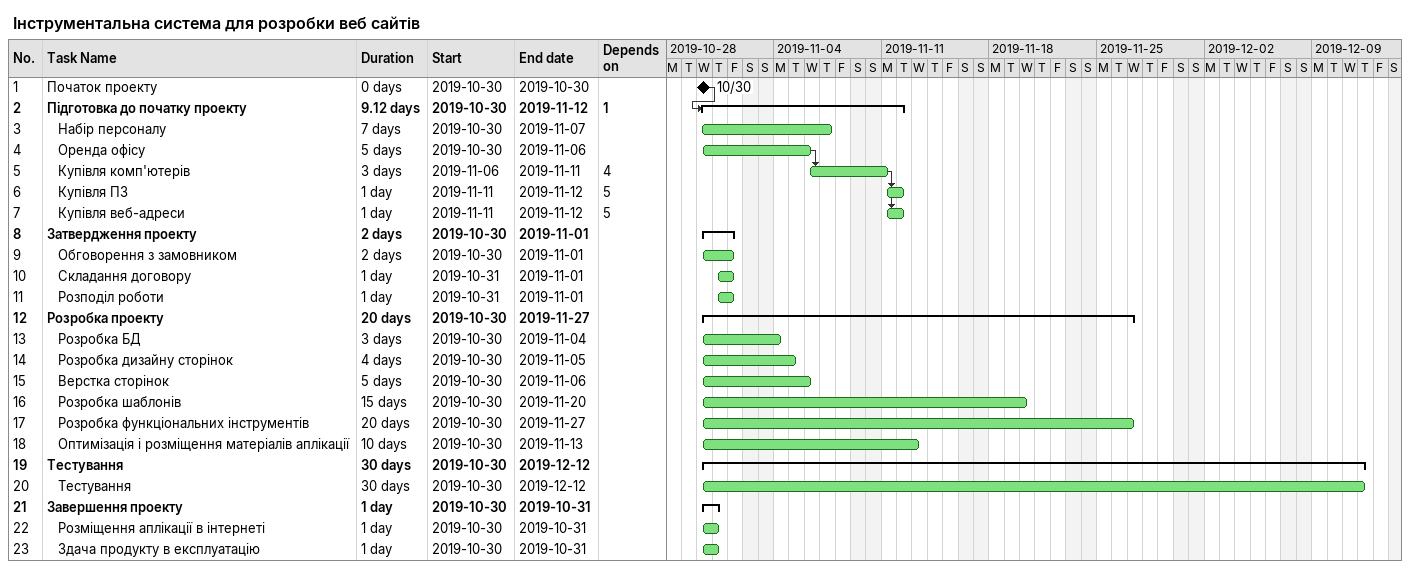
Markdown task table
Інструментальна система для розробки веб сайтів

| ID | Level | Task | Duration | Start | Finish | Predecessors |
|---|---|---|---|---|---|---|
| 1 | 1 | Початок проекту | 0d | 2019-10-30 | 2019-10-30 |  |
| 2 | 1 | **Підготовка до початку проекту** | 9.12d | 2019-10-30 | 2019-11-12 | 1 |
| 3 | 2 | Набір персоналу | 7d | 2019-10-30 | 2019-11-07 |  |
| 4 | 2 | Оренда офісу | 5d | 2019-10-30 | 2019-11-06 |  |
| 5 | 2 | Купівля комп'ютерів | 3d | 2019-11-06 | 2019-11-11 | 4 |
| 6 | 2 | Купівля ПЗ | 1d | 2019-11-11 | 2019-11-12 | 5 |
| 7 | 2 | Купівля веб-адреси | 1d | 2019-11-11 | 2019-11-12 | 5 |
| 8 | 1 | **Затвердження проекту** | 2d | 2019-10-30 | 2019-11-01 |  |
| 9 | 2 | Обговорення з замовником | 2d | 2019-10-30 | 2019-11-01 |  |
| 10 | 2 | Складання договору | 1d | 2019-10-31 | 2019-11-01 |  |
| 11 | 2 | Розподіл роботи | 1d | 2019-10-31 | 2019-11-01 |  |
| 12 | 1 | **Розробка проекту** | 20d | 2019-10-30 | 2019-11-27 |  |
| 13 | 2 | Розробка БД | 3d | 2019-10-30 | 2019-11-04 |  |
| 14 | 2 | Розробка дизайну сторінок | 4d | 2019-10-30 | 2019-11-05 |  |
| 15 | 2 | Верстка сторінок | 5d | 2019-10-30 | 2019-11-06 |  |
| 16 | 2 | Розробка шаблонів | 15d | 2019-10-30 | 2019-11-20 |  |
| 17 | 2 | Розробка функціональних інструментів | 20d | 2019-10-30 | 2019-11-27 |  |
| 18 | 2 | Оптимізація і розміщення матеріалів аплікації | 10d | 2019-10-30 | 2019-11-13 |  |
| 19 | 1 | **Тестування** | 30d | 2019-10-30 | 2019-12-12 |  |
| 20 | 2 | Тестування | 30d | 2019-10-30 | 2019-12-12 |  |
| 21 | 1 | **Завершення проекту** | 1d | 2019-10-30 | 2019-10-31 |  |
| 22 | 2 | Розміщення аплікації в інтернеті | 1d | 2019-10-30 | 2019-10-31 |  |
| 23 | 2 | Здача продукту в експлуатацію | 1d | 2019-10-30 | 2019-10-31 |  |
